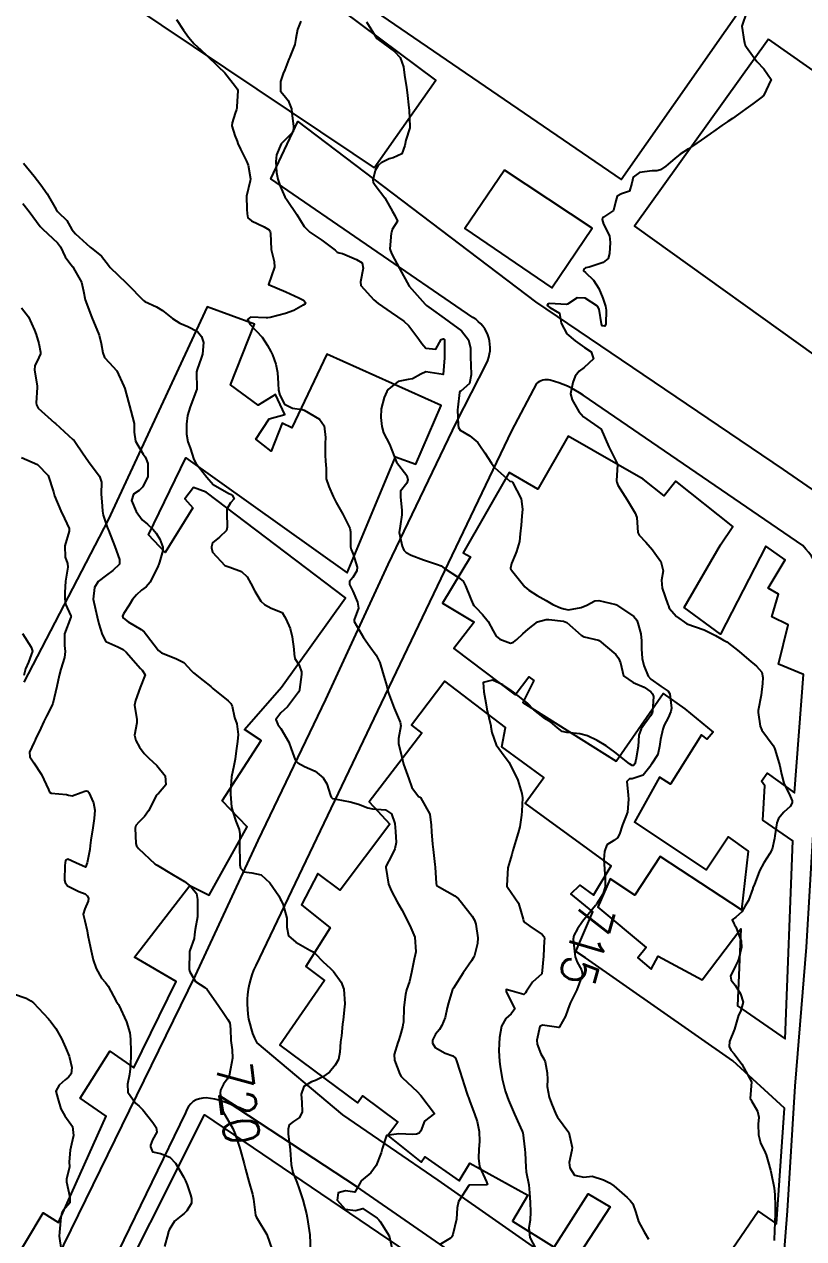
# Model space of a CAD drawing. Header units: metres. Extents: x 307586 to 320046, y 7427249 to 7434250.
# Drawn here: x 309021.2 to 309109.8, y 7432567.3 to 7432705.4 of the extents above; entities that cross this region are included whole.
import ezdxf
from ezdxf.enums import TextEntityAlignment as Align

# ---------------------------------------------------------------- set-up
doc = ezdxf.new("R2010")
doc.units = ezdxf.units.M
doc.header["$MEASUREMENT"] = 0
for name, color, linetype in [('Area Verde e Lazer', 45, 'Continuous'), ('Cotas', 45, 'Continuous'), ('Curvas de Nivel 1m', 11, 'Continuous'), ('Curvas de Nivel 5m', 15, 'Continuous'), ('Edificações', 30, 'Continuous'), ('Vias Primárias', 230, 'Continuous')]:
    doc.layers.add(name, color=color, linetype=linetype)
doc.styles.add('Style-STANDARD', font='STANDARD.shx')

msp = doc.modelspace()

# ---------------------------------------------------------------- linework, layer by layer
at = {"layer": 'Area Verde e Lazer'}
msp.add_lwpolyline([(309064.32, 7432736.2), (309049.29, 7432714.96), (309089.08, 7432687.7), (309103.8, 7432708.77)], close=True, dxfattribs=at)
at = {"layer": 'Curvas de Nivel 1m', "flags": 128}
for points, elevation in [([(309103.36, 7432706.81), (309102.79, 7432705.13), (309103.05, 7432703.39), (309103.13, 7432703.12), (309103.18, 7432702.99), (309103.31, 7432702.77), (309104.5, 7432701.11), (309105.28, 7432700.3), (309106.13, 7432699.09), (309105.24, 7432697.24), (309105.18, 7432697.16), (309105.11, 7432697.1), (309104.03, 7432696.31), (309103.23, 7432695.74), (309102.42, 7432695.13), (309101.73, 7432694.63), (309101.21, 7432694.31), (309100.5, 7432693.86), (309099.55, 7432693.17), (309099.35, 7432693.01), (309099.19, 7432692.91), (309098.16, 7432692.2), (309097.18, 7432691.5), (309096.72, 7432691.2), (309095.79, 7432690.58), (309095.16, 7432690.09), (309094.69, 7432689.69), (309094.13, 7432689.23), (309093.56, 7432688.82), (309093.14, 7432688.71), (309092.59, 7432688.7), (309091.14, 7432688.5), (309090.42, 7432687.99), (309090.27, 7432687.28), (309090, 7432686.4), (309089.11, 7432686.07), (309088.6, 7432685.8), (309088.48, 7432685.3), (309088.21, 7432684.17), (309087.07, 7432683.43), (309086.99, 7432683.4), (309086.94, 7432683.31), (309086.91, 7432683.15), (309087.07, 7432682.65), (309087.74, 7432681.3), (309087.81, 7432680.54), (309087.76, 7432679.3), (309087.59, 7432678.73), (309087.01, 7432678.28), (309085.43, 7432677.75), (309085.01, 7432677.67), (309084.84, 7432677.5), (309084.8, 7432677.34), (309085, 7432677.13), (309085.93, 7432676.26), (309086.52, 7432675.32), (309086.97, 7432674.21), (309087.28, 7432673.31), (309087.38, 7432672.87), (309087.32, 7432671.31), (309087.2, 7432671.04), (309086.93, 7432671.09), (309086.83, 7432671.31), (309086.58, 7432672.95), (309086.37, 7432673.32), (309084.97, 7432674.2), (309084.07, 7432674.25), (309082.96, 7432673.54), (309082.82, 7432673.5), (309080.96, 7432673.6), (309080.77, 7432673.58), (309080.67, 7432673.39), (309080.95, 7432673.14), (309082.08, 7432672.51), (309082.27, 7432671.37), (309082.91, 7432670.17), (309083.86, 7432669.35), (309084.9, 7432668.62), (309085.67, 7432668.11), (309085.93, 7432667.32), (309084.87, 7432666.32), (309084.28, 7432665.93), (309083.85, 7432665.35), (309083.59, 7432664.62), (309083.33, 7432663.35), (309083.52, 7432662.66), (309084.27, 7432661.35), (309084.8, 7432660.72), (309086.78, 7432659.31), (309087.67, 7432657.3), (309088.61, 7432655.43), (309088.65, 7432655.29), (309088.56, 7432653.45), (309088.57, 7432653.29), (309088.71, 7432652.96), (309089.77, 7432651.28), (309090.67, 7432649.76), (309090.85, 7432649.27), (309090.95, 7432647.57), (309091.1, 7432647.26), (309091.87, 7432646.49), (309092.63, 7432645.6), (309092.89, 7432645.24), (309093.57, 7432644.27), (309093.86, 7432643.23), (309093.64, 7432642.17), (309093.72, 7432641.23), (309094.37, 7432639.4), (309094.44, 7432639.22), (309094.54, 7432638.98), (309095.36, 7432638.03), (309096.52, 7432637.19), (309098.52, 7432636.49), (309099.8, 7432635.87), (309100.51, 7432635.45), (309100.7, 7432635.35), (309101.07, 7432635.14), (309102.49, 7432634.03), (309103.58, 7432633.11), (309104.47, 7432632.37), (309105.05, 7432631.68), (309105.18, 7432631.09), (309105.13, 7432630.4), (309104.97, 7432629.09), (309104.66, 7432627.35), (309104.64, 7432627.1), (309104.85, 7432625.56), (309105.05, 7432625.09), (309106.36, 7432623.34), (309106.51, 7432623.07), (309106.58, 7432622.84), (309107.11, 7432621.06), (309107.3, 7432620.08), (309107.54, 7432619.06), (309108.29, 7432617.61), (309108.49, 7432617.05), (309108.49, 7432616.84), (309108.28, 7432616.42), (309107.54, 7432615.79), (309106.96, 7432615.06), (309106.77, 7432614.55), (309106.53, 7432613.07), (309106.5, 7432612.8), (309106.22, 7432611.57), (309105.98, 7432611.07), (309105.27, 7432610.01), (309104.8, 7432609.09), (309104.17, 7432607.46), (309104.05, 7432607.21), (309104.02, 7432607.1), (309103.53, 7432605.72), (309103.18, 7432605.11), (309102.78, 7432604.46), (309102.12, 7432603.84), (309101.7, 7432603.54), (309101.86, 7432603.12), (309101.97, 7432602.98), (309102.11, 7432602.73), (309102.71, 7432601.11), (309102.76, 7432600.44), (309102.44, 7432599.12), (309102.34, 7432598.83), (309102.05, 7432598.3), (309101.49, 7432597.13), (309101.59, 7432596.68), (309102.03, 7432596.12), (309102.64, 7432595.11), (309102.94, 7432594.18), (309102.62, 7432593.11), (309102.4, 7432592.7), (309101.97, 7432591.12), (309101.38, 7432589.7), (309101.36, 7432589.13), (309101.53, 7432588.72), (309101.93, 7432588.28), (309102.79, 7432587.11), (309103.9, 7432585.1), (309103.75, 7432583.22), (309103.79, 7432583.1), (309103.87, 7432582.95), (309104.55, 7432581.78), (309104.72, 7432581.09), (309104.64, 7432580.29), (309104.68, 7432579.09), (309104.91, 7432578.18), (309105.43, 7432577.08), (309105.54, 7432576.82), (309105.79, 7432576.01), (309106.03, 7432575.07), (309106.11, 7432574.74), (309106.46, 7432573.06), (309106.53, 7432572.28), (309106.56, 7432571.06), (309106.57, 7432570.22), (309106.52, 7432569.06), (309106.48, 7432568.28), (309106.46, 7432567.06)], 714), ([(309038.52, 7432705.9), (309039.32, 7432704.68), (309039.9, 7432703.88), (309040.56, 7432703.13), (309041.3, 7432702.46), (309041.93, 7432701.85), (309043.27, 7432700.57), (309044.03, 7432699.83), (309045.25, 7432698.28), (309045.43, 7432698.01), (309045.5, 7432697.82), (309045.4, 7432695.99), (309045.39, 7432695.82), (309045.36, 7432695.68), (309045.21, 7432695.24), (309044.86, 7432694.16), (309044.84, 7432693.82), (309045.18, 7432692.72), (309045.42, 7432692.07), (309045.52, 7432691.81), (309045.81, 7432691.16), (309046.51, 7432689.8), (309046.67, 7432689.33), (309046.93, 7432687.79), (309046.89, 7432687.56), (309046.48, 7432685.8), (309046.53, 7432684.35), (309046.56, 7432683.8), (309046.64, 7432683.37), (309047.07, 7432683.02), (309048.5, 7432682.33), (309049.05, 7432681.97), (309049.15, 7432681.86), (309049.19, 7432681.77), (309049.21, 7432681.6), (309049.3, 7432679.77), (309049.62, 7432678.38), (309049.69, 7432677.76), (309048.98, 7432675.77), (309050.97, 7432674.93), (309052.43, 7432674.26), (309052.96, 7432674), (309053.2, 7432673.72), (309053.13, 7432673.54), (309052.95, 7432673.42), (309051.86, 7432672.81), (309050.94, 7432672.47), (309049.2, 7432672.03), (309048.93, 7432671.97), (309048.73, 7432671.98), (309046.94, 7432672.05), (309046.6, 7432671.8), (309046.92, 7432671.24), (309048.27, 7432669.78), (309048.89, 7432668.85), (309049.27, 7432668.14), (309049.43, 7432667.76), (309049.82, 7432666.7), (309050.01, 7432665.75), (309050.08, 7432664.52), (309050.14, 7432663.75), (309050.27, 7432663.19), (309050.82, 7432662.18), (309051.72, 7432661.73), (309052.81, 7432661.56), (309053.04, 7432661.49), (309054.79, 7432660.45), (309055.33, 7432659.69), (309055.47, 7432658.39), (309055.43, 7432657.69), (309055.42, 7432656.36), (309055.48, 7432655.69), (309055.55, 7432654.87), (309055.56, 7432653.69), (309055.83, 7432652.81), (309056.33, 7432651.68), (309056.68, 7432650.99), (309057.45, 7432649.66), (309058.22, 7432648.08), (309058.32, 7432647.65), (309058.32, 7432645.96), (309058.39, 7432645.65), (309058.61, 7432645.12), (309059.05, 7432643.65), (309059.02, 7432643.21), (309058.58, 7432642.47), (309058.21, 7432642.02), (309058.2, 7432641.65), (309058.56, 7432640.91), (309059.11, 7432639.64), (309059.22, 7432638.96), (309058.71, 7432637.65), (309058.71, 7432637.46), (309059.77, 7432635.64), (309060.49, 7432634.62), (309061.21, 7432633.62), (309061.63, 7432632.78), (309062, 7432631.61), (309062.43, 7432630.12), (309062.54, 7432629.6), (309062.58, 7432629.43), (309063.29, 7432627.59), (309063.95, 7432626.02), (309064.05, 7432625.58), (309063.78, 7432624.17), (309063.77, 7432623.59), (309064.21, 7432621.71), (309064.24, 7432621.58), (309064.33, 7432621.22), (309064.94, 7432619.57), (309065.3, 7432618.57), (309066.05, 7432617.55), (309066.22, 7432617.49), (309066.28, 7432617.44), (309067.32, 7432615.54), (309067.47, 7432614.31), (309067.52, 7432613.54), (309067.63, 7432612.12), (309067.69, 7432611.54), (309067.91, 7432609.81), (309067.93, 7432609.53), (309068.04, 7432607.65), (309068.07, 7432607.53), (309068.16, 7432607.4), (309068.44, 7432607.25), (309070.15, 7432606.27), (309070.58, 7432605.93), (309070.94, 7432605.5), (309072.12, 7432603.95), (309072.4, 7432603.48), (309072.54, 7432603.04), (309072.79, 7432601.47), (309072.73, 7432600.83), (309072.39, 7432599.48), (309072.29, 7432599.25), (309072.06, 7432598.88), (309071.11, 7432597.49), (309070.03, 7432595.77), (309069.92, 7432595.61), (309069.87, 7432595.51), (309069.43, 7432594.09), (309069.3, 7432593.52), (309069.07, 7432592.43), (309068.68, 7432591.52), (309068.41, 7432591.08), (309067.96, 7432590.55), (309067.62, 7432589.86), (309067.62, 7432589.53), (309067.94, 7432589.02), (309069.07, 7432588.38), (309069.93, 7432588.09), (309070.24, 7432587.82), (309070.35, 7432587.5), (309070.72, 7432586.31), (309070.99, 7432585.49), (309071.53, 7432583.84), (309071.65, 7432583.48), (309071.71, 7432583.32), (309071.87, 7432582.89), (309072.4, 7432581.47), (309072.69, 7432580.62), (309072.94, 7432579.47), (309072.96, 7432578.32), (309072.91, 7432577.47), (309072.84, 7432576.42), (309072.97, 7432575.47), (309073.76, 7432573.75), (309073.87, 7432573.46), (309073.75, 7432573.39), (309071.85, 7432573.38), (309071.75, 7432573.34), (309070.59, 7432571.5), (309070.43, 7432570.79), (309070.36, 7432569.5), (309069.94, 7432567.76), (309069.84, 7432567.51), (309069.68, 7432567.35), (309068.55, 7432566.64)], 717), ([(309052.68, 7432705.73), (309052.28, 7432704.78), (309052.08, 7432703.73), (309051.97, 7432703.07), (309051.44, 7432701.74), (309051.4, 7432701.63), (309051.29, 7432701.38), (309050.83, 7432700.19), (309050.67, 7432699.75), (309050.35, 7432698.85), (309050.37, 7432697.75), (309050.77, 7432697.28), (309051.23, 7432696.69), (309051.59, 7432695.74), (309051.66, 7432695.29), (309051.85, 7432693.73), (309051.79, 7432693.13), (309051.18, 7432692.54), (309050.44, 7432691.75), (309049.91, 7432690.51), (309049.82, 7432689.76), (309049.89, 7432688.52), (309050.04, 7432687.76), (309050.3, 7432686.94), (309050.85, 7432685.74), (309051.1, 7432685.36), (309052.21, 7432683.73), (309053.06, 7432682.36), (309053.69, 7432681.71), (309055.04, 7432680.81), (309056.56, 7432679.68), (309056.81, 7432679.46), (309057.02, 7432679.38), (309057.41, 7432679.28), (309059.01, 7432678.63), (309059.62, 7432678.25), (309059.75, 7432677.64), (309059.43, 7432676.08), (309059.48, 7432675.64), (309060.96, 7432674.04), (309061.44, 7432673.62), (309062.94, 7432672.57), (309064.37, 7432671.59), (309064.93, 7432671.09), (309066.09, 7432669.56), (309066.4, 7432669.06), (309066.89, 7432668.55), (309068, 7432668.43), (309068.61, 7432669.53), (309068.83, 7432669.61), (309068.9, 7432669.59), (309068.98, 7432669.53), (309069.01, 7432669.42), (309068.99, 7432667.53), (309068.99, 7432667.42), (309068.86, 7432665.53), (309066.87, 7432665.85), (309066.3, 7432665.56), (309065.37, 7432665.06), (309064.85, 7432664.98), (309063.71, 7432664.73), (309062.84, 7432664.07), (309062.61, 7432663.82), (309062.44, 7432663.61), (309062.13, 7432662.92), (309061.79, 7432661.62), (309061.75, 7432660.66), (309061.88, 7432659.61), (309062.07, 7432658.91), (309062.76, 7432657.6), (309063.52, 7432655.59), (309064.72, 7432654.05), (309064.84, 7432653.58), (309064.71, 7432653.17), (309064.01, 7432652.28), (309063.99, 7432651.59), (309064.13, 7432650.12), (309064.15, 7432649.59), (309063.95, 7432648.29), (309063.83, 7432647.59), (309064.2, 7432646.01), (309064.39, 7432645.58), (309064.62, 7432645.31), (309065.19, 7432645), (309066.61, 7432644.45), (309068.2, 7432643.93), (309068.6, 7432643.77), (309068.95, 7432643.53), (309070.58, 7432642.46), (309071.12, 7432642.05), (309071.37, 7432641.5), (309071.93, 7432640.11), (309072.22, 7432639.48), (309072.33, 7432639.27), (309072.54, 7432639.03), (309073.32, 7432638.26), (309073.94, 7432637.47), (309074.51, 7432636.39), (309074.86, 7432635.8), (309075.3, 7432635.45), (309076.5, 7432634.99), (309076.84, 7432635.09), (309077.21, 7432635.42), (309077.88, 7432636.04), (309078.51, 7432636.57), (309079.55, 7432637.4), (309080.53, 7432637.7), (309080.84, 7432637.7), (309082.52, 7432637.51), (309082.9, 7432637.36), (309084.51, 7432635.92), (309084.88, 7432635.71), (309086.5, 7432635.34), (309086.57, 7432635.31), (309088.48, 7432633.69), (309088.77, 7432633.29), (309088.99, 7432632.76), (309089.32, 7432631.28), (309090.44, 7432630.51), (309091.68, 7432630), (309092.43, 7432629.47), (309092.64, 7432629.24), (309092.73, 7432628.93), (309092.65, 7432627.24), (309092.59, 7432627.05), (309092.4, 7432626.72), (309091.34, 7432625.26), (309091.09, 7432624.54), (309091, 7432623.26), (309090.75, 7432621.68), (309090.61, 7432621.27), (309090.49, 7432621.1), (309090.33, 7432621.09), (309090, 7432621.27), (309088.35, 7432622.59), (309087.35, 7432623.3), (309086.36, 7432623.94), (309085.25, 7432624.45), (309084.37, 7432624.68), (309082.88, 7432624.85), (309082.38, 7432624.96), (309081.82, 7432625.37), (309081.04, 7432626.03), (309080.39, 7432626.43), (309079.16, 7432627.4), (309078.41, 7432628.16), (309076.85, 7432629.43), (309076.43, 7432629.73), (309075.62, 7432630.26), (309074.44, 7432630.77), (309073.4, 7432630.51), (309073.48, 7432629.47), (309073.69, 7432628.19), (309073.81, 7432627.47), (309074.25, 7432625.6), (309074.27, 7432625.46), (309074.37, 7432624.84), (309074.87, 7432623.45), (309075.49, 7432622.58), (309076.33, 7432621.43), (309077.34, 7432619.42), (309077.79, 7432617.91), (309077.85, 7432617.41), (309077.8, 7432615.88), (309077.75, 7432615.42), (309077.55, 7432614.11), (309077.38, 7432613.42), (309077.1, 7432612.54), (309076.77, 7432611.42), (309076.66, 7432610.97), (309076.18, 7432609.43), (309076.09, 7432607.43), (309076.09, 7432607.36), (309076.16, 7432607.25), (309077.41, 7432605.42), (309077.92, 7432603.61), (309077.97, 7432603.41), (309078.11, 7432603.25), (309078.7, 7432602.81), (309080.1, 7432601.87), (309080.32, 7432601.61), (309080.34, 7432601.39), (309080.33, 7432601.14), (309080.26, 7432599.39), (309080.04, 7432597.39), (309079, 7432596.44), (309078.33, 7432595.41), (309078.21, 7432595.22), (309078.02, 7432595.06), (309076.69, 7432595.42), (309076.02, 7432595.63), (309076, 7432595.43), (309076.02, 7432595.36), (309076.97, 7432593.42), (309076.58, 7432592.84), (309075.98, 7432592.3), (309075.47, 7432591.44), (309075.24, 7432590.15), (309075.21, 7432589.44), (309075.18, 7432588.69), (309075.26, 7432587.44), (309075.33, 7432586.85), (309075.54, 7432585.44), (309075.88, 7432584.1), (309076.11, 7432583.43), (309076.26, 7432583.03), (309076.96, 7432581.42), (309077.82, 7432579.51), (309077.86, 7432579.41), (309077.88, 7432579.35), (309078.14, 7432577.41), (309078.17, 7432577.04), (309078.22, 7432575.41), (309078.29, 7432574.89), (309078.56, 7432573.4), (309078.65, 7432572.49), (309078.73, 7432571.4), (309078.78, 7432570.33), (309078.73, 7432569.4), (309078.59, 7432568.5), (309078.69, 7432567.4), (309079.66, 7432565.57)], 716), ([(309021.14, 7432689.58), (309022.36, 7432688.09), (309023.11, 7432687.09), (309023.82, 7432686.07), (309024.85, 7432684.29), (309025, 7432684.06), (309025.07, 7432683.99), (309026.06, 7432683.05), (309026.66, 7432682.04), (309027.05, 7432681.52), (309028.73, 7432680.01), (309029.02, 7432679.79), (309030, 7432678.99), (309030.79, 7432677.98), (309030.88, 7432677.86), (309031, 7432677.72), (309032.83, 7432675.96), (309032.98, 7432675.8), (309034.8, 7432673.94), (309034.95, 7432673.84), (309036.28, 7432673.25), (309036.94, 7432672.8), (309038.09, 7432671.9), (309038.93, 7432671.37), (309039.81, 7432670.99), (309040.91, 7432670.43), (309041.38, 7432669.86), (309041.59, 7432669.16), (309041.48, 7432667.85), (309041.34, 7432667.39), (309040.87, 7432666.09), (309040.82, 7432665.86), (309040.83, 7432663.86), (309040.09, 7432661.87), (309039.8, 7432660.88), (309039.67, 7432659.88), (309039.66, 7432658.76), (309039.82, 7432657.87), (309040.08, 7432657.19), (309040.51, 7432655.86), (309040.74, 7432655.45), (309042, 7432653.85), (309042.7, 7432653.04), (309044.5, 7432652.02), (309044.69, 7432651.95), (309044.79, 7432651.91), (309044.88, 7432651.82), (309045.09, 7432651.41), (309044.68, 7432650.96), (309044.26, 7432650.23), (309044.26, 7432649.82), (309044.3, 7432648.17), (309044.22, 7432647.82), (309043.42, 7432647.05), (309042.63, 7432646.41), (309042.53, 7432645.93), (309042.53, 7432645.84), (309042.62, 7432645.35), (309044.04, 7432643.83), (309044.59, 7432643.63), (309045.94, 7432643.15), (309046.58, 7432642.53), (309046.99, 7432641.79), (309047.42, 7432640.92), (309048.12, 7432639.77), (309048.54, 7432639.4), (309049.31, 7432638.99), (309050.53, 7432638.46), (309050.82, 7432638.04), (309050.97, 7432637.74), (309051.45, 7432636.67), (309051.68, 7432635.73), (309051.89, 7432634.32), (309051.91, 7432633.73), (309051.97, 7432633.23), (309052.46, 7432632.48), (309052.73, 7432631.72), (309052.74, 7432631.43), (309052.53, 7432629.72), (309052.51, 7432629.63), (309052.42, 7432629.43), (309051.15, 7432627.74), (309050.4, 7432627.06), (309049.82, 7432626.33), (309050.07, 7432625.75), (309050.38, 7432625.3), (309051.3, 7432623.74), (309051.57, 7432622.96), (309052.04, 7432621.72), (309052.33, 7432621.37), (309053.09, 7432620.95), (309054.31, 7432620.44), (309055.2, 7432619.69), (309055.62, 7432619.01), (309056.04, 7432617.67), (309056.11, 7432617.5), (309056.28, 7432617.33), (309056.7, 7432617.24), (309058.28, 7432616.96), (309059.23, 7432616.68), (309060.27, 7432616.27), (309060.82, 7432616.17), (309062.27, 7432616.04), (309062.96, 7432615.59), (309063.34, 7432614.5), (309063.42, 7432613.59), (309063.49, 7432612.32), (309063.36, 7432611.59), (309062.98, 7432610.82), (309062.33, 7432609.6), (309062.31, 7432609.47), (309062.63, 7432607.6), (309062.96, 7432606.79), (309063.63, 7432605.59), (309064.13, 7432604.68), (309064.7, 7432603.57), (309065.18, 7432602.64), (309065.61, 7432601.56), (309065.73, 7432599.9), (309065.67, 7432599.56), (309065.55, 7432599.05), (309065.25, 7432597.56), (309065, 7432596.54), (309064.69, 7432595.57), (309064.55, 7432595.04), (309064.38, 7432593.57), (309064.32, 7432591.91), (309064.26, 7432591.58), (309064.21, 7432591.34), (309063.95, 7432590.38), (309063.76, 7432589.77), (309063.69, 7432589.58), (309063.29, 7432588.23), (309063.31, 7432587.59), (309063.91, 7432585.99), (309064.06, 7432585.74), (309064.23, 7432585.58), (309065.88, 7432584.02), (309066.31, 7432583.55), (309067.85, 7432581.53), (309066.72, 7432580.66), (309066.3, 7432579.55), (309066.1, 7432579.27), (309065.82, 7432579.17), (309065.4, 7432579.14), (309063.82, 7432579.22), (309062.4, 7432579.01), (309061.93, 7432577.6), (309061.91, 7432577.49), (309061.8, 7432577.03), (309061.23, 7432575.61), (309060.62, 7432574.77), (309059.76, 7432574.06), (309059.53, 7432573.86), (309059.41, 7432573.63), (309058.82, 7432572.56), (309057.74, 7432572.73), (309056.9, 7432572.49), (309056.78, 7432571.66), (309057.72, 7432570.65), (309058.87, 7432570.49), (309059.72, 7432570.71), (309061.36, 7432569.61), (309061.52, 7432569.43), (309061.7, 7432569.22), (309062.69, 7432567.59), (309063, 7432566.25)], 718), ([(309021.09, 7432684.99), (309021.78, 7432684.09), (309023.06, 7432682.36), (309023.33, 7432682.08), (309025.03, 7432680.52), (309025.35, 7432680.06), (309025.87, 7432678.9), (309026.52, 7432678.04), (309026.74, 7432677.77), (309027, 7432677.37), (309027.74, 7432676.02), (309027.98, 7432675.01), (309028.17, 7432674.02), (309028.93, 7432672.01), (309029.73, 7432670), (309029.97, 7432669.07), (309030.16, 7432667.99), (309030.35, 7432667.46), (309030.87, 7432666.9), (309031.75, 7432665.97), (309032.57, 7432664.23), (309032.66, 7432663.96), (309032.83, 7432663.37), (309033.18, 7432661.96), (309033.34, 7432661.42), (309033.71, 7432659.95), (309033.73, 7432658.99), (309033.89, 7432657.95), (309034.75, 7432656.48), (309034.97, 7432656.17), (309035.09, 7432655.93), (309035.26, 7432655.41), (309035.26, 7432653.93), (309034.7, 7432652.75), (309034.3, 7432652.35), (309033.65, 7432651.95), (309033.41, 7432651.23), (309033.97, 7432649.95), (309034.65, 7432649.03), (309035.23, 7432648.51), (309035.88, 7432647.92), (309036.22, 7432647.5), (309036.63, 7432646.83), (309037, 7432645.91), (309037, 7432645.53), (309036.6, 7432644.19), (309036.54, 7432643.96), (309036.52, 7432643.91), (309036.46, 7432643.78), (309035.53, 7432641.93), (309035.09, 7432641.41), (309034.56, 7432641.03), (309034, 7432640.5), (309033.54, 7432639.95), (309033.16, 7432639.33), (309032.53, 7432638.32), (309032.41, 7432638.07), (309032.43, 7432637.96), (309032.52, 7432637.84), (309033.04, 7432637.43), (309034.51, 7432636.53), (309034.86, 7432636.29), (309035.12, 7432635.93), (309036.48, 7432634.16), (309036.83, 7432633.91), (309038.47, 7432633.24), (309039.38, 7432632.8), (309040.23, 7432631.86), (309040.45, 7432631.62), (309041.55, 7432630.74), (309042.43, 7432630.05), (309042.67, 7432629.84), (309044.41, 7432628.42), (309044.73, 7432628.14), (309044.85, 7432627.81), (309045.12, 7432626.53), (309045.38, 7432625.81), (309045.56, 7432624.61), (309045.47, 7432623.8), (309045.3, 7432622.76), (309045.19, 7432621.81), (309045.07, 7432621.06), (309044.8, 7432619.81), (309044.66, 7432618.19), (309044.67, 7432617.81), (309044.8, 7432616.35), (309044.92, 7432615.81), (309045.29, 7432614.76), (309045.65, 7432613.8), (309045.73, 7432613.3), (309045.71, 7432611.8), (309045.72, 7432610.27), (309045.72, 7432609.8), (309045.81, 7432609.42), (309046.18, 7432609), (309047.09, 7432608.87), (309048.17, 7432608.65), (309049.16, 7432607.76), (309050.15, 7432606.28), (309050.33, 7432605.93), (309050.42, 7432605.75), (309050.65, 7432605.23), (309051.07, 7432603.74), (309051.08, 7432602.71), (309051.28, 7432601.73), (309052.08, 7432601), (309053.68, 7432600.1), (309054.07, 7432599.89), (309054.28, 7432599.7), (309055.17, 7432598.8), (309056.05, 7432598.02), (309056.39, 7432597.67), (309057.25, 7432596.44), (309057.56, 7432595.65), (309057.66, 7432593.99), (309057.63, 7432593.65), (309057.48, 7432592.15), (309057.42, 7432591.66), (309057.27, 7432590.34), (309057.19, 7432589.66), (309057.1, 7432588.49), (309056.93, 7432587.66), (309056.58, 7432587), (309055.91, 7432586.22), (309055.18, 7432585.68), (309054.32, 7432585.27), (309053.89, 7432585.12), (309052.99, 7432584.6), (309052.72, 7432583.71), (309052.79, 7432582.78), (309052.81, 7432581.71), (309052.51, 7432581.05), (309051.84, 7432580.62), (309051.35, 7432580.21), (309051.23, 7432579.73), (309051.24, 7432579.16), (309051.43, 7432577.73), (309051.46, 7432577.38), (309051.55, 7432575.72), (309051.77, 7432574.8), (309052.23, 7432573.72), (309052.49, 7432572.96), (309052.88, 7432571.71), (309053.31, 7432570.1), (309053.4, 7432569.7), (309053.68, 7432567.7), (309053.75, 7432565.79)], 719), ([(309020.92, 7432656.1), (309022.73, 7432655.3), (309023.96, 7432654.07), (309024.55, 7432652.2), (309024.58, 7432652.06), (309024.69, 7432651.74), (309025.38, 7432650.05), (309025.8, 7432649.18), (309026.32, 7432648.03), (309026.35, 7432647.74), (309025.85, 7432646.04), (309025.87, 7432644.77), (309026.15, 7432644.04), (309026.18, 7432643.63), (309025.93, 7432642.04), (309025.84, 7432640.75), (309025.85, 7432640.04), (309025.92, 7432639.42), (309026.52, 7432638.09), (309026.54, 7432638.05), (309026.55, 7432638.03), (309026.52, 7432637.95), (309025.82, 7432636.04), (309025.79, 7432634.73), (309025.88, 7432634.04), (309025.8, 7432633.37), (309025.39, 7432632.05), (309025.19, 7432631.3), (309024.92, 7432630.05), (309024.48, 7432628.14), (309024.46, 7432628.06), (309024.4, 7432627.93), (309023.78, 7432626.68), (309023.47, 7432626.07), (309023.11, 7432625.34), (309022.53, 7432624.08), (309022.47, 7432623.96), (309022.35, 7432623.72), (309021.83, 7432622.6), (309021.87, 7432622.08), (309022.32, 7432621.4), (309023.2, 7432620.07), (309023.98, 7432618.37), (309024.1, 7432618.06), (309024.28, 7432617.92), (309026.02, 7432617.77), (309026.28, 7432617.72), (309026.67, 7432617.64), (309027.69, 7432618.02), (309028.13, 7432618.17), (309028.28, 7432618.2), (309028.45, 7432618.17), (309028.58, 7432618.01), (309029.12, 7432616.84), (309029.27, 7432615.99), (309029.17, 7432615.07), (309029.01, 7432614), (309028.8, 7432612.59), (309028.73, 7432612), (309028.67, 7432611.54), (309028.39, 7432610.01), (309028.18, 7432609.51), (309027.1, 7432610.02), (309026.19, 7432610.43), (309025.94, 7432610.28), (309025.88, 7432610.03), (309025.84, 7432609.7), (309025.82, 7432608.04), (309025.9, 7432607.77), (309026.16, 7432607.4), (309027.42, 7432606.75), (309028.15, 7432606.49), (309028.4, 7432606.26), (309028.55, 7432606), (309028.49, 7432605.65), (309028.12, 7432604.8), (309027.93, 7432604.19), (309027.95, 7432604.01), (309028.11, 7432603.41), (309028.38, 7432602.29), (309028.42, 7432602.01), (309028.49, 7432601.6), (309028.83, 7432600), (309029.07, 7432598.98), (309029.42, 7432598), (309030.03, 7432596.92), (309030.45, 7432596.41), (309030.78, 7432595.98), (309031.69, 7432594.28), (309031.89, 7432593.96), (309031.93, 7432593.9), (309031.99, 7432593.82), (309032.86, 7432591.95), (309033.23, 7432590.67), (309033.31, 7432589.95), (309033.34, 7432588.53), (309033.34, 7432587.95), (309033.28, 7432586.58), (309033.2, 7432585.95), (309032.98, 7432584.86), (309033.01, 7432583.95), (309033.86, 7432582.69), (309034.28, 7432582.35), (309034.72, 7432581.93), (309035.83, 7432580.49), (309036.21, 7432579.91), (309036.31, 7432579.41), (309035.81, 7432578.53), (309035.59, 7432577.91), (309035.6, 7432577.71), (309035.8, 7432577.17), (309036.71, 7432576.98), (309037.79, 7432576.55), (309038.41, 7432575.88), (309039.33, 7432574.3), (309039.56, 7432573.87), (309039.75, 7432573.42), (309040.13, 7432572.25), (309040.24, 7432571.86), (309040.26, 7432571.32), (309039.71, 7432570.44), (309039.42, 7432570.16), (309039.05, 7432569.88), (309038.32, 7432569.26), (309037.69, 7432568.27), (309037.6, 7432567.97), (309037.58, 7432567.89), (309037.17, 7432566.4)], 721), ([(309021.04, 7432636.09), (309022.02, 7432634.54), (309022.17, 7432634.08), (309021.72, 7432632.83), (309021.36, 7432632.09), (309021.2, 7432631.33)], 722), ([(309020.01, 7432595.12), (309021.46, 7432594.62), (309022, 7432594.33), (309022.29, 7432594.08), (309023.98, 7432592.27), (309024.08, 7432592.16), (309024.17, 7432592.06), (309024.83, 7432591.18), (309025.47, 7432590.04), (309025.62, 7432589.71), (309025.93, 7432589.01), (309026.32, 7432588.03), (309026.63, 7432586.74), (309026.55, 7432586.02), (309026.27, 7432585.66), (309025.89, 7432585.34), (309025.19, 7432584.74), (309024.83, 7432584.05), (309025.05, 7432583.22), (309025.39, 7432582.04), (309025.84, 7432581.26), (309026.7, 7432580.02), (309026.83, 7432579.01), (309026.61, 7432578.02), (309026.46, 7432577.36), (309026.35, 7432576.02), (309026.36, 7432575.44), (309026.05, 7432574.03), (309026.04, 7432573.73), (309026.42, 7432572.02), (309026.4, 7432571.34), (309025.71, 7432570.54), (309025.51, 7432570.23), (309025.45, 7432570.03), (309025.39, 7432569.72), (309025.24, 7432568.04), (309025.21, 7432567.57), (309025.42, 7432566.03)], 722)]:
    msp.add_lwpolyline(points, dxfattribs=dict(at, elevation=elevation))
at = {"layer": 'Curvas de Nivel 5m', "flags": 128}
for points, elevation in [([(309060.14, 7432705.64), (309061.32, 7432703.76), (309061.45, 7432703.62), (309063.3, 7432702.25), (309063.94, 7432701.59), (309064.33, 7432700.54), (309064.46, 7432699.59), (309064.67, 7432698.17), (309064.74, 7432697.59), (309064.94, 7432695.87), (309064.97, 7432695.58), (309065.07, 7432693.71), (309065.05, 7432693.58), (309064.59, 7432692.17), (309064.47, 7432691.59), (309064.13, 7432690.62), (309063.15, 7432690.18), (309062.69, 7432690.06), (309061.8, 7432689.61), (309061.44, 7432689.32), (309061.13, 7432688.74), (309060.86, 7432687.62), (309060.89, 7432687.4), (309061.12, 7432687.08), (309062.2, 7432685.61), (309063.08, 7432684.06), (309063.35, 7432683.6), (309063.67, 7432682.99), (309063.06, 7432682.02), (309062.96, 7432681.7), (309062.94, 7432681.6), (309062.8, 7432679.82), (309062.84, 7432679.6), (309063.02, 7432679.22), (309063.88, 7432677.59), (309064.98, 7432675.58), (309066.79, 7432673.55), (309066.87, 7432673.47), (309066.95, 7432673.39), (309067.48, 7432673.01), (309068.94, 7432671.96), (309069.53, 7432671.52), (309070.92, 7432670.5), (309071.74, 7432669.5), (309071.95, 7432668.55), (309071.96, 7432667.49), (309072, 7432666.62), (309072.04, 7432665.49), (309071.84, 7432664.5), (309070.84, 7432663.66), (309070.74, 7432663.6), (309070.69, 7432663.51), (309070.5, 7432661.83), (309070.46, 7432661.51), (309070.53, 7432659.77), (309070.59, 7432659.51), (309070.78, 7432659.22), (309071.86, 7432658.58), (309072.77, 7432657.82), (309073.02, 7432657.48), (309073.58, 7432656.65), (309074.32, 7432655.46), (309074.73, 7432654.91), (309076.43, 7432653.43), (309076.64, 7432653.36), (309076.71, 7432653.29), (309077.69, 7432651.42), (309077.87, 7432650.22), (309077.8, 7432649.42), (309077.69, 7432648.39), (309077.59, 7432647.42), (309077.5, 7432646.56), (309077.17, 7432645.42), (309077.01, 7432645.04), (309076.6, 7432644.04), (309076.5, 7432643.53), (309076.5, 7432643.43), (309076.53, 7432643.36), (309076.59, 7432643.29), (309078.12, 7432641.41), (309078.57, 7432641.01), (309079.53, 7432640.43), (309080.55, 7432639.84), (309081.29, 7432639.38), (309082.19, 7432639.02), (309082.54, 7432638.91), (309083.1, 7432638.79), (309084.54, 7432639.05), (309085.17, 7432639.33), (309086.07, 7432639.79), (309086.55, 7432639.83), (309088.45, 7432639.38), (309088.54, 7432639.35), (309088.67, 7432639.29), (309090.53, 7432638.02), (309090.85, 7432637.59), (309090.96, 7432637.26), (309091.3, 7432636.04), (309091.38, 7432635.26), (309091.39, 7432634.36), (309091.47, 7432633.26), (309091.65, 7432632.44), (309092.13, 7432631.24), (309092.45, 7432630.89), (309093.6, 7432630.06), (309094.43, 7432629.52), (309094.59, 7432629.22), (309094.78, 7432627.59), (309094.72, 7432627.22), (309094.4, 7432626.51), (309093.96, 7432625.65), (309093.8, 7432625.23), (309093.54, 7432624.05), (309093.44, 7432623.23), (309093.22, 7432622.35), (309092.51, 7432621.24), (309092.43, 7432621.14), (309092.33, 7432620.94), (309091.58, 7432619.98), (309090.31, 7432619.58), (309090.01, 7432619.57), (309089.72, 7432619.28), (309089.86, 7432617.7), (309089.9, 7432617.27), (309089.78, 7432615.77), (309089.62, 7432615.28), (309089.21, 7432614.32), (309088.88, 7432613.28), (309088.66, 7432612.86), (309088.23, 7432612.57), (309087.45, 7432612.07), (309087.16, 7432611.3), (309087.12, 7432610.38), (309087.16, 7432609.3), (309087.27, 7432608.2), (309087.27, 7432607.3), (309087, 7432606.45), (309086.28, 7432605.31), (309086.22, 7432605.23), (309086.14, 7432605.15), (309085.31, 7432604.14), (309084.69, 7432603.33), (309084.1, 7432602.51), (309083.68, 7432601.76), (309083.63, 7432601.34), (309083.79, 7432599.62), (309083.84, 7432599.34), (309084.06, 7432598.73), (309084.57, 7432597.85), (309084.69, 7432597.33), (309084.03, 7432595.56), (309083.95, 7432595.42), (309083.91, 7432595.34), (309083.29, 7432594.06), (309083.02, 7432593.35), (309082.74, 7432592.6), (309082.07, 7432591.36), (309082.03, 7432591.3), (309081.97, 7432591.28), (309081.46, 7432591.37), (309080.13, 7432591.54), (309079.97, 7432591.48), (309079.91, 7432591.45), (309079.83, 7432591.39), (309079.49, 7432589.86), (309079.54, 7432589.39), (309079.93, 7432588.3), (309080.27, 7432587.73), (309080.43, 7432587.38), (309080.68, 7432586.15), (309080.71, 7432585.38), (309080.68, 7432584.59), (309080.9, 7432583.37), (309081.16, 7432582.67), (309081.69, 7432581.36), (309081.85, 7432581.11), (309083.13, 7432579.35), (309083.49, 7432577.66), (309083.45, 7432577.34), (309083.17, 7432575.96), (309083.22, 7432575.35), (309083.77, 7432574.49), (309084.81, 7432574.29), (309085.77, 7432574.38), (309087.08, 7432573.98), (309087.76, 7432573.63), (309088.24, 7432573.29), (309089.74, 7432571.97), (309090.11, 7432571.64), (309090.39, 7432571.26), (309090.72, 7432570.26), (309091.03, 7432569.25), (309091.25, 7432568.8), (309091.69, 7432568.07), (309092.18, 7432567.23)], 715), ([(309020.94, 7432673.13), (309021.71, 7432672.09), (309022.4, 7432670.59), (309022.58, 7432670.08), (309022.89, 7432669.05), (309023.09, 7432668.08), (309023.07, 7432667.89), (309022.88, 7432667.48), (309022.42, 7432666.53), (309022.39, 7432666.08), (309022.71, 7432664.21), (309022.71, 7432664.08), (309022.58, 7432662.32), (309022.61, 7432662.08), (309022.81, 7432661.72), (309024.69, 7432660.06), (309024.78, 7432659.98), (309025.77, 7432659.04), (309026.76, 7432658.16), (309026.89, 7432658.03), (309027.21, 7432657.58), (309028.28, 7432656.01), (309028.73, 7432655.4), (309029.8, 7432653.99), (309030.01, 7432653.29), (309029.99, 7432651.99), (309030.08, 7432650.58), (309030.14, 7432649.99), (309030.22, 7432649.54), (309030.65, 7432648.2), (309030.73, 7432647.98), (309030.79, 7432647.83), (309031.51, 7432645.97), (309032.07, 7432644.5), (309032.04, 7432643.97), (309031.31, 7432643.25), (309030.58, 7432642.74), (309029.65, 7432641.99), (309029.22, 7432641.34), (309029.08, 7432640), (309029.35, 7432638.82), (309029.53, 7432637.99), (309029.71, 7432637.18), (309030.07, 7432635.99), (309030.49, 7432635.2), (309031.86, 7432634.59), (309032.48, 7432634.26), (309032.81, 7432633.96), (309034.45, 7432632.1), (309034.53, 7432632.02), (309034.62, 7432631.94), (309034.97, 7432631.41), (309034.42, 7432629.94), (309033.87, 7432628.48), (309033.76, 7432627.95), (309034.01, 7432626.32), (309034.01, 7432625.94), (309033.78, 7432624.53), (309033.93, 7432623.94), (309034.35, 7432623.18), (309034.87, 7432622.46), (309035.39, 7432621.92), (309036.32, 7432621.07), (309037.26, 7432619.9), (309037.31, 7432618.88), (309036.49, 7432617.91), (309036.37, 7432617.83), (309036.28, 7432617.72), (309035.34, 7432615.92), (309034.9, 7432615.29), (309034.24, 7432614.64), (309033.93, 7432614.25), (309033.83, 7432613.94), (309033.92, 7432612.23), (309034, 7432611.94), (309034.21, 7432611.63), (309036.09, 7432609.91), (309036.14, 7432609.87), (309036.18, 7432609.84), (309036.35, 7432609.74), (309038.17, 7432608.66), (309039.44, 7432607.88), (309040.16, 7432607.34), (309040.8, 7432606.51), (309040.93, 7432605.86), (309040.94, 7432605.05), (309040.92, 7432603.86), (309040.66, 7432602.42), (309040.58, 7432601.86), (309040.53, 7432601.42), (309040.07, 7432600.03), (309040.02, 7432599.92), (309040.01, 7432599.87), (309039.98, 7432597.94), (309039.98, 7432597.87), (309040.04, 7432597.64), (309040.71, 7432596.54), (309041.74, 7432595.84), (309042.02, 7432595.6), (309043.27, 7432593.83), (309043.98, 7432592.77), (309044.38, 7432592.22), (309044.58, 7432591.81), (309044.66, 7432591.11), (309044.72, 7432589.81), (309044.87, 7432588.74), (309044.89, 7432587.81), (309044.69, 7432586.59), (309044.51, 7432585.81), (309044.3, 7432585.41), (309043.89, 7432584.85), (309043.52, 7432584.18), (309043.5, 7432583.82), (309043.79, 7432581.88), (309043.81, 7432581.82), (309043.85, 7432581.72), (309044.92, 7432579.8), (309045.19, 7432579.17), (309045.66, 7432577.79), (309045.69, 7432577.68), (309045.8, 7432577.32), (309046.21, 7432575.79), (309046.38, 7432575.18), (309046.77, 7432573.78), (309047.16, 7432572.35), (309047.28, 7432571.77), (309047.52, 7432569.96), (309047.58, 7432569.77), (309047.7, 7432569.57), (309048.81, 7432567.76), (309049.41, 7432566.01)], 720)]:
    msp.add_lwpolyline(points, dxfattribs=dict(at, elevation=elevation))
at = {"layer": 'Edificações'}
for points in [[(309061, 7432689.05), (309068.01, 7432699.02), (309057.43, 7432706.9), (309023.64, 7432730.2), (309034.43, 7432757.82), (309012.4, 7432768.85), (308943.58, 7432620.25), (308976.5, 7432595.78), (308988.29, 7432629.91), (308988.54, 7432636.55), (308979.67, 7432642.15), (308978.49, 7432642.75), (308981.54, 7432648.83), (308988.8, 7432645.18), (308993.63, 7432654.8), (308986.53, 7432658.36), (308990, 7432667.91), (309006.36, 7432701.44), (309015, 7432719.87), (309058.57, 7432690.68), (309061, 7432689.05)], [(309105.82, 7432703.68), (309090.59, 7432682.4), (309113.22, 7432666.2), (309128.55, 7432687.71)], [(309075.83, 7432688.79), (309071.3, 7432682.14), (309081.19, 7432675.41), (309085.79, 7432682.17)], [(309091.57, 7432653.63), (309083.06, 7432658.54), (309079.59, 7432652.52), (309076.35, 7432654.38), (309071.11, 7432645.28), (309071.93, 7432644.81), (309068.76, 7432639.55), (309072.35, 7432637.39), (309070.07, 7432634.4), (309077.01, 7432629.11), (309078.57, 7432631.16), (309079.13, 7432630.74), (309077.89, 7432628.25), (309088.49, 7432621.56), (309093.85, 7432629.25), (309096.3, 7432627.54), (309099.51, 7432624.87), (309098.85, 7432624.06), (309098.22, 7432624.58), (309094.69, 7432618.96), (309093.42, 7432619.76), (309090.59, 7432614.63), (309098.75, 7432609.22), (309101.25, 7432612.99), (309103.5, 7432611.34), (309102.73, 7432604.67), (309093.5, 7432610.72), (309090.64, 7432606.35), (309087.81, 7432608.21), (309086.42, 7432604.99), (309091.91, 7432600.38), (309090.95, 7432599.23), (309092.5, 7432597.93), (309093.29, 7432599.39), (309098.26, 7432596.71), (309102.66, 7432602.51), (309102.3, 7432593.76), (309107.7, 7432590.02), (309108.6, 7432612.53), (309105.19, 7432614.87), (309105.39, 7432618.76), (309105.02, 7432619.3), (309105.68, 7432620.21), (309108.78, 7432617.98), (309109.8, 7432631.43), (309106.94, 7432632.62), (309108.04, 7432637.07), (309106.19, 7432637.99), (309106.94, 7432640.56), (309105.78, 7432641.26), (309107.7, 7432644.46), (309105.52, 7432646.02), (309100.36, 7432636.03), (309096.22, 7432639.03), (309100.36, 7432646.17), (309101.76, 7432648.24), (309095.27, 7432653.41), (309093.95, 7432651.75)]]:
    msp.add_lwpolyline(points, close=True, dxfattribs=at)
for points in [[(309019.69, 7432563.99), (309023.38, 7432570.23), (309025.14, 7432569.11), (309030.53, 7432581.22), (309027.59, 7432583.24), (309030.95, 7432588.59), (309033.7, 7432586.7), (309038.49, 7432596.54), (309033.77, 7432599.29), (309040.04, 7432607.42), (309042.25, 7432606.35), (309046.56, 7432614.09), (309043.72, 7432617.05), (309048.16, 7432623.91), (309046.28, 7432625.17), (309050.47, 7432629.99), (309057.73, 7432640.16), (309041.9, 7432652.16), (309040.48, 7432652.69), (309039.48, 7432651.4), (309040.41, 7432650.37), (309037.26, 7432645.31), (309035.34, 7432647.32), (309039.61, 7432656.06), (309057.95, 7432642.97), (309063.42, 7432656.18), (309065.74, 7432655.35), (309068.62, 7432662.03), (309055.63, 7432667.87), (309051.66, 7432659.49), (309050.53, 7432659.99), (309049.28, 7432656.81), (309047.55, 7432658.17), (309049.08, 7432660.48), (309050.86, 7432661.01), (309049.8, 7432663.26), (309047.82, 7432662.04), (309044.67, 7432664.36), (309047.39, 7432671.27), (309042.02, 7432673.22), (309030.76, 7432649), (309021.18, 7432630.54)], [(309099.8, 7432563.31), (309104.66, 7432570.41), (309106.73, 7432568.98), (309107.63, 7432582.11), (309101.77, 7432587.52), (309085.03, 7432599.23), (309083.92, 7432599.95), (309085.86, 7432604.45), (309083.35, 7432606.5), (309084.38, 7432607.47), (309085.94, 7432606.33), (309087.93, 7432609.68), (309078.16, 7432616.79), (309080.29, 7432619.72), (309075.51, 7432623.19), (309075.91, 7432625.42), (309069.05, 7432630.67), (309065.23, 7432625.68), (309066.43, 7432624.76), (309060.45, 7432616.94), (309062.79, 7432614.43), (309057.15, 7432606.89), (309054.6, 7432608.79), (309052.74, 7432605.23), (309056.01, 7432602.63), (309053.22, 7432598.21), (309055.37, 7432596.63), (309050.28, 7432589.27), (309059.09, 7432582.72), (309059.68, 7432583.51), (309063.69, 7432580.53), (309062.56, 7432579), (309066.34, 7432575.99), (309066.76, 7432576.58), (309070.65, 7432573.87), (309071.88, 7432575.85), (309078.45, 7432572.22), (309076.71, 7432569.29), (309081.45, 7432566.31), (309085.33, 7432572.38), (309087.84, 7432570.91), (309084.34, 7432565.57)]]:
    msp.add_lwpolyline(points, dxfattribs=at)
at = {"layer": 'Edificações', "elevation": 725.99}
msp.add_lwpolyline([(309029.39, 7432556.8), (309041.72, 7432581.38), (309091.27, 7432547.73)], dxfattribs=at)
at = {"layer": 'Vias Primárias'}
for points in [[(309023.12, 7432561.27), (309023.22, 7432561.47), (309040.69, 7432597.2), (309047.8, 7432612.55), (309055.49, 7432628.57), (309062.59, 7432643.94), (309070.37, 7432660.12), (309073.75, 7432666.78, 0.397481), (309072.21, 7432672.03), (309049.25, 7432687.78), (309052.34, 7432694.32), (309079.35, 7432673.81), (309107.49, 7432654.72), (309111.26, 7432652.13, -0.146833)], [(309070.9, 7432526), (309071.81, 7432526.49), (309089.78, 7432536.01), (309093.91, 7432538.01, 0.290066), (309097.11, 7432543.18, 0.23481), (309094.03, 7432549.22, 0.02838), (309086.03, 7432554.48), (309058.98, 7432573.2), (309045.54, 7432582.05, 0.127798), (309041.92, 7432583.28, 0.363278), (309039.57, 7432581.6), (309028.09, 7432557.93)]]:
    msp.add_lwpolyline(points, format="xyb", dxfattribs=at)
msp.add_lwpolyline([(309076.62, 7432659.15), (309060.97, 7432626.41), (309047.54, 7432598.34, 0.233899), (309047.65, 7432589.56), (309057.41, 7432581.35), (309068.25, 7432573.92), (309083.99, 7432562.91), (309098.15, 7432553.81, 0.20787), (309102.71, 7432553.07, 0.276854), (309106.96, 7432557.35), (309107.98, 7432570.46), (309108.86, 7432584.64), (309110.14, 7432600.42), (309110.95, 7432614.54), (309112.47, 7432638.58, 0.210744), (309109.71, 7432646.08), (309084.76, 7432663.18, 0.087572), (309081.01, 7432664.88, 0.24784), (309079.45, 7432664.51)], format="xyb", close=True, dxfattribs=at)

# ---------------------------------------------------------------- texts
at = {"layer": 'Cotas', "style": 'Style-STANDARD'}
for s, rotation, p in [('715', 253.6562, (309085.17, 7432600.65, 715)), ('720', 276.4145, (309045.55, 7432582.66, 720))]:
    msp.add_text(s, height=4, rotation=rotation, dxfattribs=at).set_placement(p, align=Align.MIDDLE_CENTER)

doc.saveas('drawing.dxf')
